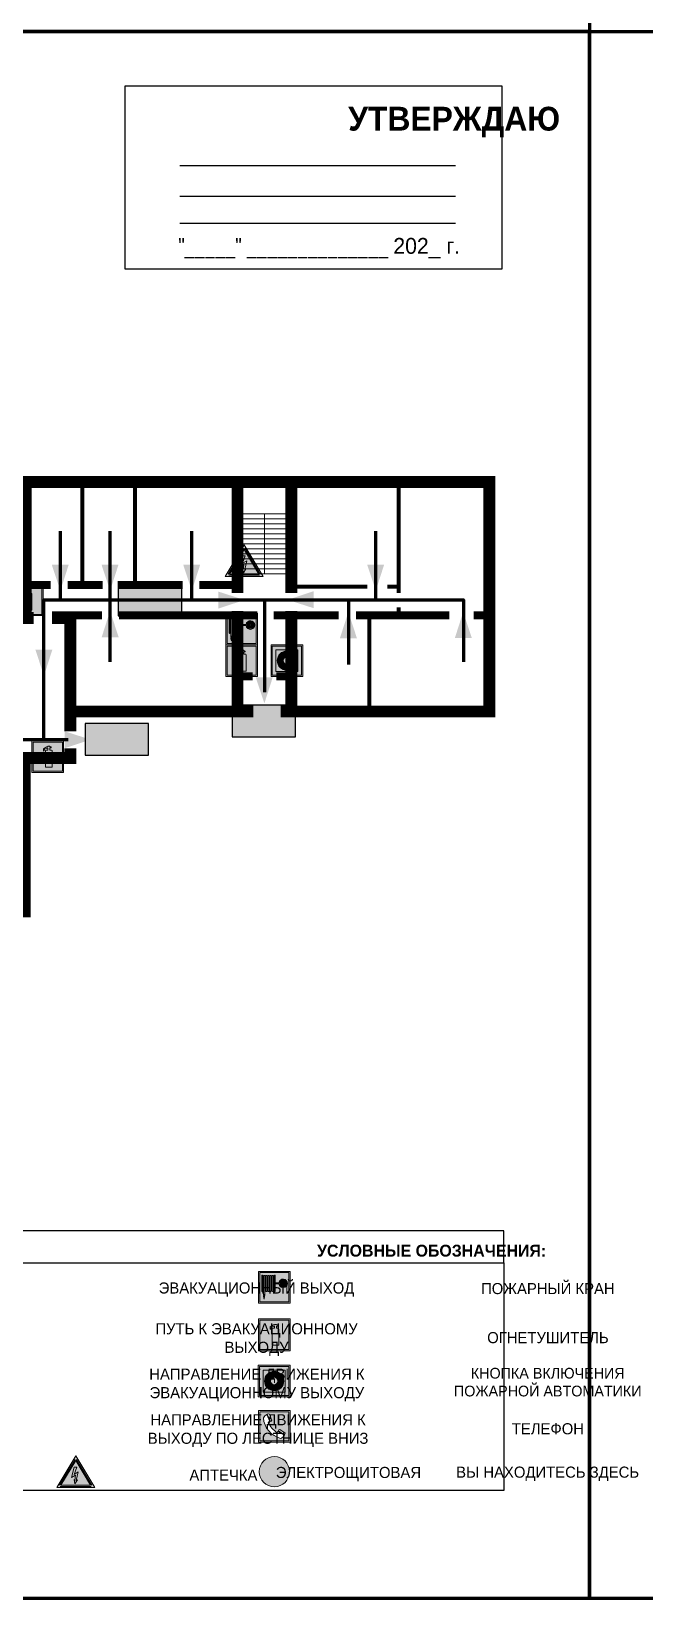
# Model space of a CAD drawing. Header units: millimetres. Extents: x 13810 to 67229, y 12374 to 21950.
# Drawn here: x 20818.3 to 20973, y 18688.5 to 19083.5 of the extents above; entities that cross this region are included whole.
import ezdxf

# ---------------------------------------------------------------- set-up
doc = ezdxf.new("R2010")
doc.units = ezdxf.units.MM
doc.layers.add('План_Штампы', color=7, linetype='Continuous')
doc.styles.add('обычный', font='arial.ttf')

# ---------------------------------------------------------------- blocks, each defined once
blk = doc.blocks.new('A$C3E6D3DDE')
at = {"lineweight": 5}
h = blk.add_hatch(color=40, dxfattribs=at)
h.paths.add_polyline_path([(24.1, 1.45), (16.46, -11.35), (31.74, -11.35)])
h.paths.add_polyline_path([(24.09, -0.46), (30.03, -10.41), (18.14, -10.41)], flags=16)
h.paths.add_polyline_path([(24.54, -3.08), (23.41, -6.02), (25.13, -5.01), (24.33, -8.5), (24.82, -8.27), (23.79, -9.86), (23.4, -8.04), (23.8, -8.43), (24.04, -6.29), (22.39, -7.25), (23.44, -3.08)], flags=0)
h = blk.add_hatch(color=256, dxfattribs=at)
h.paths.add_polyline_path([(24.37, 0.03, 0.567511), (23.82, 0.03), (17.59, -10.4, 0.582454), (17.86, -10.88), (30.32, -10.88, 0.582149), (30.6, -10.4)])
h.paths.add_polyline_path([(24.09, -0.46), (18.14, -10.41), (30.03, -10.41)], flags=16)
h.paths.add_polyline_path([(24.54, -3.08), (23.41, -6.02), (25.13, -5.01), (24.33, -8.5), (24.82, -8.27), (23.79, -9.86), (23.4, -8.04), (23.8, -8.43), (24.04, -6.29), (22.39, -7.25), (23.44, -3.08)], flags=0)
h = blk.add_hatch(color=40, dxfattribs=at)
h.paths.add_polyline_path([(24.09, -0.46), (18.14, -10.41), (30.03, -10.41)])
h.paths.add_polyline_path([(24.82, -8.27), (23.79, -9.86), (23.4, -8.04), (23.8, -8.43), (24.04, -6.29), (22.39, -7.25), (23.44, -3.08), (24.54, -3.08), (23.41, -6.02), (25.13, -5.01), (24.33, -8.5)], flags=16)
at = {"color": 40, "lineweight": 5}
for p, q in [((16.46, -11.35), (24.1, 1.45)), ((24.1, 1.45), (31.74, -11.35))]:
    blk.add_line(p, q, dxfattribs=at)
at = {"lineweight": 5}
for p, q in [((17.59, -10.4), (23.82, 0.03)), ((24.37, 0.03), (30.6, -10.4)), ((18.14, -10.41), (24.09, -0.46)), ((23.44, -3.08), (22.39, -7.25)), ((22.39, -7.25), (24.04, -6.29)), ((23.41, -6.02), (24.54, -3.08)), ((25.13, -5.01), (23.41, -6.02)), ((24.54, -3.08), (23.44, -3.08)), ((24.04, -6.29), (23.8, -8.43)), ((24.09, -0.46), (30.03, -10.41)), ((24.33, -8.5), (25.13, -5.01)), ((17.86, -10.88), (30.32, -10.88)), ((18.14, -10.41), (30.03, -10.41)), ((23.8, -8.43), (23.4, -8.04)), ((23.4, -8.04), (23.79, -9.86)), ((23.79, -9.86), (24.82, -8.27)), ((24.82, -8.27), (24.33, -8.5))]:
    blk.add_line(p, q, dxfattribs=at)
at = {"color": 50, "lineweight": 5}
blk.add_line((31.74, -11.35), (16.46, -11.35), dxfattribs=at)
blk = doc.blocks.new('A$C37112FD5')
at = {"true_color": 0xf5f5ff}
h = blk.add_hatch(color=7, dxfattribs=at)
h.dxf.hatch_style = 1
h.paths.add_polyline_path([(12.8, -7.4), (0, -7.4), (0, -20.2), (12.8, -20.2)])
h.paths.add_polyline_path([(12.29, -7.91), (12.29, -19.69), (0.51, -19.69), (0.51, -7.91)], flags=16)
h.paths.add_polyline_path([(4.98, -9.04, -0.42597), (5.17, -9.22), (5.17, -12.25), (5.17, -15.29, -0.432244), (4.98, -15.47), (4.83, -15.47, -0.42597), (4.64, -15.29), (4.64, -12.25), (4.64, -9.22, -0.432244), (4.83, -9.04)], flags=0)
h.paths.add_polyline_path([(4.28, -9.22), (4.28, -12.25), (4.28, -15.29, -0.432244), (4.09, -15.47), (3.94, -15.47, -0.42597), (3.75, -15.29), (3.75, -12.25), (3.75, -9.22, -0.432244), (3.94, -9.04), (4.09, -9.04, -0.42597)], flags=0)
h.paths.add_polyline_path([(5.72, -9.04), (5.87, -9.04, -0.42597), (6.06, -9.22), (6.06, -12.25), (6.06, -15.29, -0.432244), (5.87, -15.47), (5.72, -15.47, -0.42597), (5.53, -15.29), (5.53, -12.25), (5.53, -9.22, -0.432244)], flags=0)
h.paths.add_polyline_path([(6.42, -8.9), (6.5, -8.9, -0.42597), (6.69, -9.08), (6.69, -12.03), (8.21, -12.03, -15.824349), (8.21, -12.47), (6.69, -12.47), (6.69, -15.42, -0.432244), (6.5, -15.6), (6.42, -15.6)], flags=0)
h.paths.add_polyline_path([(3.39, -9.22), (3.39, -12.25), (3.39, -15.29, -0.432244), (3.2, -15.47), (3.05, -15.47, -0.42597), (2.85, -15.29), (2.85, -12.25), (2.85, -9.22, -0.432244), (3.05, -9.04), (3.2, -9.04, -0.42597)], flags=0)
h.paths.add_polyline_path([(2.5, -9.22), (2.5, -16.71), (1.96, -16.71), (1.96, -9.22, -0.432244), (2.15, -9.04), (2.31, -9.04, -0.42597)], flags=0)
h.paths.add_polyline_path([(1.61, -8.9), (1.61, -15.6), (1.57, -15.6, -0.42597), (1.37, -15.42), (1.37, -12.03), (1.37, -9.09, -0.432244), (1.57, -8.9)], flags=0)
h.paths.add_polyline_path([(9.76, -10.81), (9.76, -12.03), (8.49, -12.03, -0.336371)], flags=0)
h.paths.add_polyline_path([(8.49, -12.47), (9.76, -12.47), (9.76, -13.7, -0.336371)], flags=0)
h.paths.add_polyline_path([(10.11, -10.81, -0.336371), (11.38, -12.03), (10.11, -12.03)], flags=0)
h.paths.add_polyline_path([(10.11, -12.47), (11.38, -12.47, -0.336371), (10.11, -13.7)], flags=0)
h.paths.add_polyline_path([(2.5, -16.84), (2.5, -17.05), (1.97, -17.05), (1.97, -16.84)], flags=0)
h.paths.add_polyline_path([(2.5, -17.24, -0.033778), (2.24, -18.6, -0.033778), (1.97, -17.24)], flags=0)
h = blk.add_hatch(color=242)
h.dxf.hatch_style = 1
h.paths.add_polyline_path([(12.29, -7.91), (0.51, -7.91), (0.51, -19.69), (12.29, -19.69)])
h.paths.add_polyline_path([(6.42, -15.6), (6.42, -8.9), (6.5, -8.9, -0.42597), (6.69, -9.08), (6.69, -12.03), (8.21, -12.03, -15.824349), (8.21, -12.47), (6.69, -12.47), (6.69, -15.42, -0.432244), (6.5, -15.6)], flags=16)
h.paths.add_polyline_path([(5.87, -15.47), (5.72, -15.47, -0.42597), (5.53, -15.29), (5.53, -12.25), (5.53, -9.22, -0.432244), (5.72, -9.04), (5.87, -9.04, -0.42597), (6.06, -9.22), (6.06, -12.25), (6.06, -15.29, -0.432244)], flags=16)
h.paths.add_polyline_path([(4.98, -15.47), (4.83, -15.47, -0.42597), (4.64, -15.29), (4.64, -12.25), (4.64, -9.22, -0.432244), (4.83, -9.04), (4.98, -9.04, -0.42597), (5.17, -9.22), (5.17, -12.25), (5.17, -15.29, -0.432244)], flags=16)
h.paths.add_polyline_path([(4.09, -15.47), (3.94, -15.47, -0.42597), (3.75, -15.29), (3.75, -12.25), (3.75, -9.22, -0.432244), (3.94, -9.04), (4.09, -9.04, -0.42597), (4.28, -9.22), (4.28, -12.25), (4.28, -15.29, -0.432244)], flags=16)
h.paths.add_polyline_path([(3.2, -15.47), (3.05, -15.47, -0.42597), (2.85, -15.29), (2.85, -12.25), (2.85, -9.22, -0.432244), (3.05, -9.04), (3.2, -9.04, -0.42597), (3.39, -9.22), (3.39, -12.25), (3.39, -15.29, -0.432244)], flags=16)
h.paths.add_polyline_path([(2.5, -17.05), (1.97, -17.05), (1.97, -16.84), (2.5, -16.84)], flags=16)
h.paths.add_polyline_path([(2.5, -17.24, -0.033778), (2.24, -18.6, -0.033778), (1.97, -17.24)], flags=16)
h.paths.add_polyline_path([(2.5, -16.71), (1.96, -16.71), (1.96, -9.22, -0.432244), (2.15, -9.04), (2.31, -9.04, -0.42597), (2.5, -9.22)], flags=16)
h.paths.add_polyline_path([(1.61, -15.6), (1.57, -15.6, -0.42597), (1.37, -15.42), (1.37, -12.03), (1.37, -9.09, -0.432244), (1.57, -8.9), (1.61, -8.9)], flags=16)
h.paths.add_polyline_path([(8.49, -12.47), (9.76, -12.47), (9.76, -13.7, -0.336371)], flags=0)
h.paths.add_polyline_path([(10.11, -13.7), (10.11, -12.47), (11.38, -12.47, -0.336371)], flags=0)
h.paths.add_polyline_path([(8.49, -12.03, -0.336371), (9.76, -10.81), (9.76, -12.03)], flags=0)
h.paths.add_polyline_path([(10.11, -12.03), (10.11, -10.81, -0.336371), (11.38, -12.03)], flags=0)
h = blk.add_hatch(color=7, dxfattribs=at)
h.dxf.hatch_style = 1
h.paths.add_polyline_path([(1.61, -8.9), (1.57, -8.9, 0.432244), (1.37, -9.09), (1.37, -12.03), (1.37, -15.42, 0.42597), (1.57, -15.6), (1.61, -15.6)])
h.paths.add_polyline_path([(2.5, -9.22, 0.42597), (2.31, -9.04), (2.15, -9.04, 0.432244), (1.96, -9.22), (1.96, -16.71), (2.5, -16.71)])
h.paths.add_polyline_path([(2.5, -16.84), (1.97, -16.84), (1.97, -17.05), (2.5, -17.05)])
h.paths.add_polyline_path([(2.5, -17.24), (1.97, -17.24, 0.033778), (2.24, -18.6, 0.033778)])
h.paths.add_polyline_path([(3.39, -12.25), (3.39, -9.22, 0.42597), (3.2, -9.04), (3.05, -9.04, 0.432244), (2.85, -9.22), (2.85, -12.25), (2.85, -15.29, 0.42597), (3.05, -15.47), (3.2, -15.47, 0.432244), (3.39, -15.29)])
h.paths.add_polyline_path([(4.28, -12.25), (4.28, -9.22, 0.42597), (4.09, -9.04), (3.94, -9.04, 0.432244), (3.75, -9.22), (3.75, -12.25), (3.75, -15.29, 0.42597), (3.94, -15.47), (4.09, -15.47, 0.432244), (4.28, -15.29)])
h.paths.add_polyline_path([(5.17, -12.25), (5.17, -9.22, 0.42597), (4.98, -9.04), (4.83, -9.04, 0.432244), (4.64, -9.22), (4.64, -12.25), (4.64, -15.29, 0.42597), (4.83, -15.47), (4.98, -15.47, 0.432244), (5.17, -15.29)])
h.paths.add_polyline_path([(6.06, -12.25), (6.06, -9.22, 0.42597), (5.87, -9.04), (5.72, -9.04, 0.432244), (5.53, -9.22), (5.53, -12.25), (5.53, -15.29, 0.42597), (5.72, -15.47), (5.87, -15.47, 0.432244), (6.06, -15.29)])
h.paths.add_polyline_path([(6.69, -12.47), (8.21, -12.47, 15.824349), (8.21, -12.03), (6.69, -12.03), (6.69, -9.08, 0.42597), (6.5, -8.9), (6.42, -8.9), (6.42, -15.6), (6.5, -15.6, 0.432244), (6.69, -15.42)])
h.paths.add_polyline_path([(8.49, -12.47), (9.76, -12.47), (9.76, -13.7, -0.336371)], flags=16)
h.paths.add_polyline_path([(8.49, -12.03, -0.336371), (9.76, -10.81), (9.76, -12.03)], flags=16)
h.paths.add_polyline_path([(10.11, -12.47), (11.38, -12.47, -0.336371), (10.11, -13.7)], flags=16)
h.paths.add_polyline_path([(10.11, -12.03), (10.11, -10.81, -0.336371), (11.38, -12.03)], flags=16)
h = blk.add_hatch(color=242)
h.dxf.hatch_style = 1
h.paths.add_polyline_path([(9.76, -10.81, 0.336371), (8.49, -12.03), (9.76, -12.03)])
h.paths.add_polyline_path([(10.11, -10.81), (10.11, -12.03), (11.38, -12.03, 0.336371)])
h.paths.add_polyline_path([(11.38, -12.47), (10.11, -12.47), (10.11, -13.7, 0.336371)])
h.paths.add_polyline_path([(9.76, -12.47), (8.49, -12.47, 0.336371), (9.76, -13.7)])
at = {"color": 242, "lineweight": 5}
for p, q in [((0, -20.2), (0, -7.4)), ((0, -7.4), (12.8, -7.4)), ((1.37, -12.03), (1.37, -9.08)), ((1.37, -12.03), (1.37, -15.42)), ((1.57, -8.9), (1.61, -8.9)), ((1.61, -8.9), (1.61, -15.6)), ((1.96, -16.71), (1.96, -9.22)), ((2.15, -9.04), (2.31, -9.04)), ((2.5, -16.71), (2.5, -9.22)), ((2.85, -12.25), (2.85, -9.22)), ((2.85, -12.25), (2.85, -15.29)), ((3.05, -9.04), (3.2, -9.04)), ((3.39, -12.25), (3.39, -9.22)), ((3.39, -12.25), (3.39, -15.29)), ((3.75, -12.25), (3.75, -9.22)), ((3.75, -12.25), (3.75, -15.29)), ((3.94, -9.04), (4.09, -9.04)), ((4.28, -12.25), (4.28, -9.22)), ((4.28, -12.25), (4.28, -15.29)), ((4.64, -12.25), (4.64, -9.22)), ((4.64, -12.25), (4.64, -15.29)), ((4.83, -9.04), (4.98, -9.04)), ((5.17, -12.25), (5.17, -9.22)), ((5.17, -12.25), (5.17, -15.29)), ((5.53, -12.25), (5.53, -9.22)), ((5.53, -12.25), (5.53, -15.29)), ((5.72, -9.04), (5.87, -9.04)), ((6.06, -12.25), (6.06, -9.22)), ((6.06, -12.25), (6.06, -15.29)), ((6.42, -8.9), (6.42, -15.6)), ((6.5, -8.9), (6.42, -8.9)), ((6.69, -12.03), (6.69, -9.08)), ((8.21, -12.03), (6.69, -12.03)), ((8.21, -12.47), (6.69, -12.47)), ((6.69, -12.47), (6.69, -15.42)), ((9.76, -12.03), (8.49, -12.03)), ((9.76, -12.47), (8.49, -12.47)), ((9.76, -10.81), (9.76, -12.03)), ((9.76, -12.47), (9.76, -13.7)), ((10.11, -10.81), (10.11, -12.03)), ((11.38, -12.03), (10.11, -12.03)), ((11.38, -12.47), (10.11, -12.47)), ((10.11, -12.47), (10.11, -13.7)), ((12.8, -20.2), (12.8, -7.4)), ((1.57, -15.6), (1.61, -15.6)), ((1.96, -16.71), (2.5, -16.71)), ((1.97, -16.84), (2.5, -16.84)), ((1.97, -17.05), (1.97, -16.84)), ((2.5, -17.05), (1.97, -17.05)), ((1.97, -17.24), (2.5, -17.24)), ((2.5, -16.84), (2.5, -17.05)), ((3.05, -15.47), (3.2, -15.47)), ((3.94, -15.47), (4.09, -15.47)), ((4.83, -15.47), (4.98, -15.47)), ((5.72, -15.47), (5.87, -15.47)), ((6.42, -15.6), (6.5, -15.6)), ((0, -20.2), (12.8, -20.2))]:
    blk.add_line(p, q, dxfattribs=at)
blk.add_lwpolyline([(0.51, -7.91), (12.29, -7.91), (12.29, -19.69), (0.51, -19.69)], close=True, dxfattribs=at)
for centre, radius, start, end in [((1.56, -9.09), 0.182, 87.10267, 180.60715), ((2.15, -9.22), 0.182, 87.10267, 180.60715), ((2.32, -9.22), 0.182, 359.39285, 92.89733), ((3.04, -9.22), 0.182, 87.10267, 180.60715), ((3.21, -9.22), 0.182, 359.39285, 92.89733), ((3.93, -9.22), 0.182, 87.10267, 180.60715), ((4.1, -9.22), 0.182, 359.39285, 92.89733), ((4.82, -9.22), 0.182, 87.10267, 180.60715), ((4.99, -9.22), 0.182, 359.39285, 92.89733), ((5.71, -9.22), 0.182, 87.10267, 180.60715), ((5.88, -9.22), 0.182, 359.39285, 92.89733), ((6.51, -9.09), 0.182, 359.39285, 92.89733), ((9.93, -12.25), 1.74, 187.23185, 172.76815), ((9.93, -12.25), 1.46, 96.99266, 171.35851), ((9.93, -12.25), 1.46, 188.64149, 263.00734), ((9.93, -12.25), 1.46, 8.64149, 83.00734), ((9.93, -12.25), 1.46, 276.99266, 351.35851), ((1.56, -15.42), 0.182, 179.39285, 272.89733), ((12.17, -15.98), 10.27, 187.04098, 194.7793), ((-7.7, -15.98), 10.27, 345.2207, 352.95902), ((3.04, -15.29), 0.182, 179.39285, 272.89733), ((3.21, -15.29), 0.182, 267.10267, 0.60715), ((3.93, -15.29), 0.182, 179.39285, 272.89733), ((4.1, -15.29), 0.182, 267.10267, 0.60715), ((4.82, -15.29), 0.182, 179.39285, 272.89733), ((4.99, -15.29), 0.182, 267.10267, 0.60715), ((5.71, -15.29), 0.182, 179.39285, 272.89733), ((5.88, -15.29), 0.182, 267.10267, 0.60715), ((6.51, -15.42), 0.182, 267.10267, 0.60715)]:
    blk.add_arc(centre, radius, start, end, dxfattribs=at)
blk = doc.blocks.new('A$C7B8C2D5B')
at = {"lineweight": 0}
h = blk.add_hatch(color=5, dxfattribs=at)
h.dxf.hatch_style = 1
h.paths.add_polyline_path([(1.4, -3.02, 1), (-2.11, -3.02, 1)])
at = {"color": 5, "lineweight": 0}
blk.add_circle((-0.36, -3.02), 1.75, dxfattribs=at)
blk = doc.blocks.new('A$C456E1F9C')
at = {"lineweight": 5}
h = blk.add_hatch(color=242, dxfattribs=at)
h.paths.add_polyline_path([(0.51, -1.47), (0.51, -13.26), (12.29, -13.26), (12.29, -1.47)])
h.paths.add_polyline_path([(5.42, -4.95, -0.254479), (4.78, -5.4), (3.52, -2.53, -0.209735), (4.23, -2.4)], flags=16)
h.paths.add_polyline_path([(8.53, -8.6), (10.87, -10.17), (10.54, -10.76), (8.03, -9.13, -0.192251)], flags=16)
h.paths.add_polyline_path([(4.61, -5.49, 0.005518), (3.87, -5.72, 0.128647), (7.49, -10.01, 0.00809), (7.83, -9.33), (10.47, -10.97, -0.16736), (8.99, -12.25, -0.327862), (1.95, -3.95, -0.166952), (3.36, -2.62)], flags=16)
at = {"color": 242, "lineweight": 5}
for p, q in [((0, -13.77), (0, -0.97)), ((12.8, -0.97), (0, -0.97)), ((4.61, -5.49), (3.36, -2.62)), ((3.52, -2.53), (4.78, -5.4)), ((4.23, -2.4), (5.42, -4.95)), ((12.8, -13.77), (12.8, -0.97)), ((7.83, -9.33), (10.47, -10.97)), ((8.03, -9.13), (10.54, -10.76)), ((10.81, -10.12), (8.53, -8.6)), ((10.54, -10.76), (10.8, -10.3)), ((10.8, -10.3), (10.81, -10.12)), ((0, -13.77), (12.8, -13.77))]:
    blk.add_line(p, q, dxfattribs=at)
blk.add_lwpolyline([(0.51, -1.47), (12.29, -1.47), (12.29, -13.26), (0.51, -13.26)], close=True, dxfattribs=at)
for centre, radius, start, end in [((4.59, -5.34), 2.99, 114.28453, 152.19739), ((11.12, -3.31), 9.19, 183.99153, 256.60086), ((4.02, -3.27), 0.891, 76.32839, 123.70924), ((14.98, -39.1), 35.17, 107.14873, 108.41345), ((13.86, -0.94), 11.08, 205.55365, 234.87622), ((4.68, -4.59), 0.824, 276.9621, 334.07228), ((-13.31, 0.8), 23.44, 332.54871, 334.40268), ((8.94, -9.5), 0.989, 114.40924, 157.93883), ((7.87, -9.46), 3, 291.92908, 329.9329)]:
    blk.add_arc(centre, radius, start, end, dxfattribs=at)
blk = doc.blocks.new('A$C54414219')
at = {"true_color": 0xffffff}
h = blk.add_hatch(color=7, dxfattribs=at)
h.paths.add_polyline_path([(2.39, -9.45), (2.39, -18.3), (11.23, -18.3), (11.23, -9.45)], flags=0)
h.paths.add_polyline_path([(10.71, -13.87, -1), (2.92, -13.87, -1)], flags=0)
h.paths.add_polyline_path([(8.3, -13.87, -1), (5.33, -13.87, -1)], flags=0)
h.paths.add_polyline_path([(0.41, -7.47), (0.41, -20.27), (13.21, -20.27), (13.21, -7.47)])
h.paths.add_polyline_path([(0.92, -19.77), (12.71, -19.77), (12.71, -7.98), (0.92, -7.98)], flags=16)
h.paths.add_polyline_path([(11.23, -9.45), (11.23, -18.3), (2.39, -18.3), (2.39, -9.45)], flags=0)
at = {"lineweight": 5}
h = blk.add_hatch(color=242, dxfattribs=at)
h.paths.add_polyline_path([(12.71, -7.98), (0.92, -7.98), (0.92, -19.77), (12.71, -19.77)])
h.paths.add_polyline_path([(11.23, -18.3), (2.39, -18.3), (2.39, -9.45), (11.23, -9.45)], flags=16)
h.paths.add_polyline_path([(10.71, -13.87, -1), (2.92, -13.87, -1)], flags=0)
h.paths.add_polyline_path([(8.3, -13.87, -1), (5.33, -13.87, -1)], flags=0)
at = {"true_color": 0xffffff}
h = blk.add_hatch(color=7, dxfattribs=at)
h.paths.add_polyline_path([(2.39, -9.45), (2.39, -18.3), (11.23, -18.3), (11.23, -9.45)])
h.paths.add_polyline_path([(10.71, -13.87, -1), (2.92, -13.87, -1)], flags=16)
h.paths.add_polyline_path([(8.3, -13.87, -1), (5.33, -13.87, -1)], flags=0)
at = {"lineweight": 5}
h = blk.add_hatch(color=242, dxfattribs=at)
h.paths.add_polyline_path([(2.92, -13.87, 1), (10.71, -13.87, 1)])
h.paths.add_polyline_path([(8.3, -13.87, -1), (5.33, -13.87, -1)], flags=16)
at = {"color": 242, "lineweight": 5}
for p, q in [((0.41, -20.27), (0.41, -7.47)), ((0.41, -7.47), (13.21, -7.47)), ((0.41, -7.47), (13.21, -7.47)), ((13.21, -20.27), (13.21, -7.47)), ((0.41, -20.27), (13.21, -20.27))]:
    blk.add_line(p, q, dxfattribs=at)
for points in [[(0.92, -7.98), (12.71, -7.98), (12.71, -19.77), (0.92, -19.77)], [(2.39, -9.45), (11.23, -9.45), (11.23, -18.3), (2.39, -18.3)]]:
    blk.add_lwpolyline(points, close=True, dxfattribs=at)
for radius in [3.89, 1.49]:
    blk.add_circle((6.81, -13.87), radius, dxfattribs=at)
blk = doc.blocks.new('A$C3AD82952')
at = {"true_color": 0xf5f5ff}
h = blk.add_hatch(color=7, dxfattribs=at)
h.dxf.hatch_style = 1
h.paths.add_polyline_path([(8.21, 8.73, 0.414214), (7.89, 9.05), (7.22, 9.05), (7.22, 9.92), (7.59, 9.92, 1), (7.57, 10.36), (7.22, 10.36), (7.22, 10.6), (6.43, 10.6), (6.43, 10.36), (6.01, 10.36), (4.74, 9.59), (4.74, 8.69), (4.98, 8.73), (4.98, 9.26), (6.12, 9.91), (6.43, 9.91), (6.43, 9.05), (5.76, 9.05, 0.414214), (5.44, 8.73), (5.44, 2.2), (8.21, 2.2)], flags=0)
h.paths.add_polyline_path([(12.8, 12.8), (0, 12.8), (0, 0), (12.8, 0)])
h.paths.add_polyline_path([(0.51, 12.29), (12.29, 12.29), (12.29, 0.51), (0.51, 0.51)], flags=16)
h.paths.add_polyline_path([(4.74, 9.59), (6.01, 10.36), (6.43, 10.36), (6.43, 10.6), (7.22, 10.6), (7.22, 10.36), (7.59, 10.36, -0.94586), (7.59, 9.92), (7.22, 9.92), (7.22, 9.05), (7.89, 9.05, -0.414214), (8.21, 8.73), (8.21, 2.2), (5.44, 2.2), (5.44, 8.73, -0.414214), (5.76, 9.05), (6.43, 9.05), (6.43, 9.91), (6.12, 9.91), (4.98, 9.26), (4.98, 8.73), (4.74, 8.69)], flags=0)
h = blk.add_hatch(color=242)
h.dxf.hatch_style = 1
h.paths.add_polyline_path([(12.29, 12.29), (0.51, 12.29), (0.51, 0.51), (12.29, 0.51)])
h.paths.add_polyline_path([(4.74, 8.69), (4.74, 9.59), (6.01, 10.36), (6.43, 10.36), (6.43, 10.6), (7.22, 10.6), (7.22, 10.36), (7.59, 10.36, -0.94586), (7.59, 9.92), (7.22, 9.92), (7.22, 9.05), (7.89, 9.05, -0.414214), (8.21, 8.73), (8.21, 2.2), (5.44, 2.2), (5.44, 8.73, -0.414214), (5.76, 9.05), (6.43, 9.05), (6.43, 9.91), (6.12, 9.91), (4.98, 9.26), (4.98, 8.73)], flags=16)
h = blk.add_hatch(color=7, dxfattribs=at)
h.dxf.hatch_style = 1
h.paths.add_polyline_path([(8.21, 8.73, 0.414214), (7.89, 9.05), (7.22, 9.05), (7.22, 9.92), (7.59, 9.92, 1), (7.57, 10.36), (7.22, 10.36), (7.22, 10.6), (6.43, 10.6), (6.43, 10.36), (6.01, 10.36), (4.74, 9.59), (4.74, 8.69), (4.98, 8.73), (4.98, 9.26), (6.12, 9.91), (6.43, 9.91), (6.43, 9.05), (5.76, 9.05, 0.414214), (5.44, 8.73), (5.44, 2.2), (8.21, 2.2)])
at = {"color": 242, "lineweight": 5}
for p, q in [((0, 0), (0, 12.8)), ((0, 12.8), (12.8, 12.8)), ((12.8, 0), (12.8, 12.8)), ((6.01, 10.36), (4.74, 9.59)), ((4.74, 9.59), (4.74, 8.69)), ((4.74, 8.69), (4.98, 8.73)), ((4.98, 9.26), (6.12, 9.91)), ((4.98, 8.73), (4.98, 9.26)), ((5.44, 2.2), (5.44, 8.73)), ((5.76, 9.05), (6.43, 9.05)), ((6.01, 10.36), (6.43, 10.36)), ((6.12, 9.91), (6.43, 9.91)), ((7.22, 10.6), (6.43, 10.6)), ((6.43, 10.6), (6.43, 10.36)), ((6.43, 9.91), (6.43, 9.05)), ((7.22, 10.36), (7.22, 10.6)), ((7.59, 10.36), (7.22, 10.36)), ((7.22, 9.05), (7.22, 9.92)), ((7.59, 9.92), (7.22, 9.92)), ((7.89, 9.05), (7.22, 9.05)), ((8.21, 2.2), (8.21, 8.73)), ((0, 0), (12.8, 0)), ((5.44, 2.2), (8.21, 2.2))]:
    blk.add_line(p, q, dxfattribs=at)
blk.add_lwpolyline([(0.51, 12.29), (12.29, 12.29), (12.29, 0.51), (0.51, 0.51)], close=True, dxfattribs=at)
for centre, radius, start, end in [((5.76, 8.73), 0.32, 90, 180), ((7.58, 10.14), 0.223, 273.18746, 86.81254), ((7.89, 8.73), 0.32, 0, 90)]:
    blk.add_arc(centre, radius, start, end, dxfattribs=at)
blk = doc.blocks.new('A$C7B4425F7')
at = {"true_color": 0xffffff}
blk.add_hatch(color=7, dxfattribs=at).paths.add_polyline_path([(0, 0), (-16, 0), (-16, -8), (0, -8)])
h = blk.add_hatch(color=126)
h.paths.add_polyline_path([(-0.2, -0.2), (-15.8, -0.2), (-15.8, -7.8), (-0.2, -7.8)])
h.paths.add_polyline_path([(-11.76, -2.03), (-11.76, -3.66), (-11.17, -3.66, -0.568275), (-11.17, -6.18), (-12.58, -6.18), (-12.58, -2.03)], flags=16)
h.paths.add_polyline_path([(-13.33, -4.12, -0.495768), (-13.59, -6.18), (-15.03, -6.18), (-15.03, -2.03), (-13.59, -2.03, -0.487973)], flags=16)
h.paths.add_polyline_path([(-10.25, -2.03), (-9.48, -2.03), (-9.48, -6.18), (-10.25, -6.18)], flags=16)
h.paths.add_polyline_path([(-13.84, -3.69), (-14.24, -3.69), (-14.24, -3.03), (-13.9, -3.03, -0.692621)], flags=0)
h.paths.add_polyline_path([(-9.15, -2.03), (-8.4, -2.03), (-8.04, -3.07), (-7.68, -2.03), (-6.93, -2.03), (-7.64, -4.1), (-6.93, -6.18), (-7.68, -6.18), (-8.04, -5.14), (-8.4, -6.18), (-9.15, -6.18), (-8.44, -4.1)], flags=16)
h.paths.add_polyline_path([(-11.76, -4.46), (-11.42, -4.46, -0.692621), (-11.36, -5.12), (-11.76, -5.12)], flags=0)
h.paths.add_polyline_path([(-13.9, -5.2), (-14.24, -5.2), (-14.24, -4.55), (-13.84, -4.55, -0.708038)], flags=0)
edge = h.paths.add_edge_path(flags=16)
edge.add_ellipse((-5.51, -4.08), major_axis=(0, 2.05), ratio=0.586184, start_angle=0, end_angle=360)
edge = h.paths.add_edge_path(flags=0)
edge.add_ellipse((-5.51, -4.08), major_axis=(0, 1.14), ratio=0.454828, start_angle=0, end_angle=360)
h.paths.add_polyline_path([(-4.13, -4.96, 0.377264), (-3.48, -4.52, 0.0555), (-3.16, -2.03), (-1.66, -2.03), (-1.66, -4.96), (-0.96, -4.96), (-0.96, -7.01), (-1.75, -7.01), (-1.75, -6.18), (-3.3, -6.18), (-3.3, -7.02), (-4.13, -7.02)], flags=16)
h.paths.add_polyline_path([(-2.73, -2.91), (-2.28, -2.91), (-2.28, -4.96), (-3.05, -4.96, 0.079136)], flags=0)
at = {"color": 126}
blk.add_lwpolyline([(-16, -8), (0, -8), (0, 0), (-16, 0)], close=True, dxfattribs=at)
blk = doc.blocks.new('A$C32E8229D')
at = {"true_color": 0xffffff}
blk.add_hatch(color=7, dxfattribs=at).paths.add_polyline_path([(0, 0), (0, -8), (16, -8), (16, 0)])
h = blk.add_hatch(color=126)
h.paths.add_polyline_path([(0.2, -0.2), (15.8, -0.2), (15.8, -7.8), (0.2, -7.8)])
h.paths.add_polyline_path([(13.49, -2.05), (12.08, -2.05), (11.37, -2.63, 0.162397), (11.29, -2.84), (11.29, -3.63), (10.35, -3.63), (10.35, -4.05), (11.68, -4.05), (11.68, -3.48), (12.26, -4.28), (11.29, -5.1), (11.29, -6.78), (11.85, -6.78), (11.85, -5.44), (12.8, -4.64), (12.8, -5.94), (14.46, -5.94), (14.46, -5.39), (13.45, -5.39), (13.45, -3.97), (12.46, -2.59), (13.15, -2.59), (13.69, -3.34), (14.18, -3)], flags=16)
h.paths.add_polyline_path([(10.74, -1.82, 1), (11.8, -1.82, 1)], flags=16)
h.paths.add_polyline_path([(9.39, -3.59), (5.99, -3.59), (6.56, -3.03), (5.91, -3.03), (5.1, -3.83), (5.91, -4.64), (6.56, -4.64), (5.99, -4.09), (9.39, -4.09)], flags=16)
h.paths.add_polyline_path([(4.29, -1.08), (1.72, -1.08), (1.72, -6.6), (4.29, -6.6)], flags=16)
at = {"color": 126}
blk.add_lwpolyline([(16, -8), (0, -8), (0, 0), (16, 0)], close=True, dxfattribs=at)

msp = doc.modelspace()

# ---------------------------------------------------------------- linework, layer by layer
at = {"color": 2, "lineweight": 100}
for points in [[(20359.05, 19478.54), (20959.05, 19478.54), (20959.05, 19083.54), (20359.05, 19083.54)], [(20359.05, 19083.54), (20959.05, 19083.54), (20959.05, 18688.54), (20359.05, 18688.54)], [(20959.05, 19083.54), (21559.05, 19083.54), (21559.05, 18688.54), (20959.05, 18688.54)]]:
    msp.add_lwpolyline(points, close=True, dxfattribs=at)
for points in [[(20841.99, 19069.78), (20936.99, 19069.78), (20936.99, 19023.58), (20841.99, 19023.58)], [(20793.66, 18773.16), (20937.43, 18773.16), (20937.43, 18781.21), (20793.66, 18781.21)], [(20793.66, 18773.16), (20937.43, 18773.16), (20937.43, 18715.76), (20793.66, 18715.76)]]:
    msp.add_lwpolyline(points, close=True)
for points in [[(20855.74, 19049.74), (20925.27, 19049.74)], [(20855.74, 19041.98), (20925.27, 19041.98)], [(20855.74, 19035.19), (20925.27, 19035.19)]]:
    msp.add_lwpolyline(points)
at = {"lineweight": 100}
for points, const_width in [([(20386.3, 18941.97), (20386.3, 18970.18), (20504.27, 18970.18), (20504.27, 18935.81), (20518.48, 18935.81), (20518.48, 18929.2), (20646.23, 18929.2), (20646.23, 18936.96), (20677.17, 18936.96), (20677.17, 18926.79), (20804.14, 18926.79), (20804.14, 18935.71), (20816.89, 18935.71), (20816.89, 18969.94), (20933.8, 18969.94), (20933.8, 18912.12), (20881.17, 18912.12)], 3), ([(20870.31, 18942.02), (20870.31, 18969.94)], 3), ([(20883.89, 18942.02), (20883.89, 18969.94)], 3), ([(20910.91, 18942.02), (20910.91, 18943.62)], 1), ([(20818.93, 18935.71), (20816.89, 18935.71)], 3), ([(20828.18, 18912.12), (20828.18, 18935.71), (20823.55, 18935.71)], 3), ([(20870.31, 18912.12), (20870.31, 18937.48)], 3), ([(20883.89, 18912.12), (20883.89, 18937.48)], 3), ([(20903.58, 18936.33), (20903.58, 18912.23)], 1), ([(20910.91, 18936.33), (20910.91, 18938.38)], 1), ([(20874.26, 18912.12), (20828.18, 18912.12), (20828.18, 18907.11)], 3), ([(20828.18, 18902.88), (20828.18, 18900.42), (20816.68, 18900.42), (20816.68, 18860.28)], 3)]:
    msp.add_lwpolyline(points, dxfattribs=dict(at, const_width=const_width))
at = {"lineweight": 0}
for points, const_width in [([(20831.18, 18944.37), (20831.18, 18969.55)], 1), ([(20844.48, 18969.55), (20844.48, 18943.99)], 1), ([(20908.05, 18943.62), (20910.91, 18943.62), (20910.91, 18969.4)], 1), ([(20817.49, 18944.01), (20823.18, 18944.01)], 2), ([(20827.5, 18944.01), (20836.33, 18944.01)], 2), ([(20840.06, 18944.01), (20856.47, 18944.01)], 2), ([(20860.67, 18944.01), (20869.85, 18944.01)], 2), ([(20884.17, 18943.62), (20903, 18943.62)], 1), ([(20823.55, 18936.33), (20836.16, 18936.33)], 2), ([(20840.4, 18936.33), (20875.29, 18936.33)], 2), ([(20879.45, 18936.33), (20895.8, 18936.33)], 2), ([(20900.15, 18936.33), (20923.68, 18936.33)], 2), ([(20929.83, 18936.33), (20933.61, 18936.33)], 2), ([(20871.34, 18920.99), (20874.14, 18920.99)], 2), ([(20880.12, 18920.99), (20882.89, 18920.99)], 2)]:
    msp.add_lwpolyline(points, dxfattribs=dict(at, const_width=const_width))
for points in [[(20871.61, 18960.65), (20877.14, 18960.65), (20877.14, 18961.91), (20871.61, 18961.91)], [(20871.61, 18959.39), (20877.14, 18959.39), (20877.14, 18960.65), (20871.61, 18960.65)], [(20877.14, 18960.65), (20882.66, 18960.65), (20882.66, 18961.91), (20877.14, 18961.91)], [(20877.14, 18959.39), (20882.66, 18959.39), (20882.66, 18960.65), (20877.14, 18960.65)], [(20871.61, 18958.13), (20877.14, 18958.13), (20877.14, 18959.39), (20871.61, 18959.39)], [(20871.61, 18956.87), (20877.14, 18956.87), (20877.14, 18958.13), (20871.61, 18958.13)], [(20871.61, 18955.61), (20877.14, 18955.61), (20877.14, 18956.87), (20871.61, 18956.87)], [(20877.14, 18958.13), (20882.66, 18958.13), (20882.66, 18959.39), (20877.14, 18959.39)], [(20877.14, 18956.87), (20882.66, 18956.87), (20882.66, 18958.13), (20877.14, 18958.13)], [(20877.14, 18955.61), (20882.66, 18955.61), (20882.66, 18956.87), (20877.14, 18956.87)], [(20871.61, 18954.35), (20877.14, 18954.35), (20877.14, 18955.61), (20871.61, 18955.61)], [(20871.61, 18953.1), (20877.14, 18953.1), (20877.14, 18954.35), (20871.61, 18954.35)], [(20871.61, 18951.84), (20877.14, 18951.84), (20877.14, 18953.1), (20871.61, 18953.1)], [(20877.14, 18954.35), (20882.66, 18954.35), (20882.66, 18955.61), (20877.14, 18955.61)], [(20877.14, 18953.1), (20882.66, 18953.1), (20882.66, 18954.35), (20877.14, 18954.35)], [(20877.14, 18951.84), (20882.66, 18951.84), (20882.66, 18953.1), (20877.14, 18953.1)], [(20871.61, 18950.58), (20877.14, 18950.58), (20877.14, 18951.84), (20871.61, 18951.84)], [(20871.61, 18949.32), (20877.14, 18949.32), (20877.14, 18950.58), (20871.61, 18950.58)], [(20871.61, 18948.06), (20877.14, 18948.06), (20877.14, 18949.32), (20871.61, 18949.32)], [(20877.14, 18950.58), (20882.66, 18950.58), (20882.66, 18951.84), (20877.14, 18951.84)], [(20877.14, 18949.32), (20882.66, 18949.32), (20882.66, 18950.58), (20877.14, 18950.58)], [(20877.14, 18948.06), (20882.66, 18948.06), (20882.66, 18949.32), (20877.14, 18949.32)], [(20871.61, 18946.8), (20877.14, 18946.8), (20877.14, 18948.06), (20871.61, 18948.06)], [(20877.14, 18946.8), (20882.66, 18946.8), (20882.66, 18948.06), (20877.14, 18948.06)]]:
    msp.add_lwpolyline(points, close=True, dxfattribs=at)
at = {"color": 126, "lineweight": 100, "true_color": 0x008754}
for points in [[(20825.65, 18940.27), (20825.65, 18957.61)], [(20838.2, 18924.64), (20838.2, 18957.61)], [(20858.8, 18940.27), (20858.8, 18957.61)], [(20905.18, 18940.27), (20905.18, 18957.61)], [(20821.5, 18905.08), (20821.5, 18940.27), (20898.26, 18940.27), (20898.26, 18923.93)], [(20877.2, 18916.97), (20877.2, 18940.27)], [(20898.26, 18940.27), (20927.25, 18940.27), (20927.25, 18924.61)], [(20394.41, 18939.97), (20498.37, 18939.97), (20498.37, 18906.25), (20496.16, 18906.25), (20512.15, 18906.25), (20512.15, 18894.05), (20812.09, 18894.05), (20812.09, 18905.08), (20827.63, 18905.08)]]:
    msp.add_lwpolyline(points, dxfattribs=at)
at = {"layer": 'План_Штампы', "color": 126, "true_color": 0x008754}
for points in [[(20823.47, 18949.17), (20827.76, 18949.16), (20825.64, 18942.58)], [(20836.02, 18949.17), (20840.31, 18949.16), (20838.19, 18942.58)], [(20856.61, 18949.17), (20860.91, 18949.16), (20858.79, 18942.58)], [(20903, 18949.17), (20907.29, 18949.16), (20905.17, 18942.58)], [(20865.46, 18938.05), (20865.47, 18942.35), (20872.06, 18940.23)], [(20889.53, 18942.45), (20889.53, 18938.16), (20882.94, 18940.27)], [(20840.35, 18930.85), (20836.06, 18930.86), (20838.18, 18937.44)], [(20900.42, 18930.6), (20896.13, 18930.6), (20898.25, 18937.19)], [(20929.4, 18930.62), (20925.1, 18930.62), (20927.22, 18937.21)], [(20819.34, 18927.73), (20823.63, 18927.73), (20821.51, 18921.14)], [(20874.91, 18920.76), (20879.2, 18920.76), (20877.08, 18914.17)], [(20826.69, 18902.86), (20826.69, 18907.15), (20833.28, 18905.04)]]:
    msp.add_solid(points, dxfattribs=at)

# ---------------------------------------------------------------- block references
for name, p, xscale, yscale, zscale in [('A$C3E6D3DDE', (20856.92, 18953.25), 0.625, 0.625, 0.625), ('A$C3AD82952', (20813.31, 18936.29), 0.625, 0.625, 0.625), ('A$C37112FD5', (20867.36, 18941.57), 0.6249984004534781, 0.6249984004534781, 0.6249984004534781), ('A$C3AD82952', (20867.36, 18920.94), 0.625, 0.625, 0.625), ('A$C54414219', (20878.51, 18933.61), 0.625, 0.625, 0.625), ('A$C3AD82952', (20818.47, 18896.73), 0.625, 0.625, 0.625), ('A$C37112FD5', (20875.61, 18775.65), 0.6249984004534781, 0.6249984004534781, 0.6249984004534781), ('A$C3AD82952', (20875.61, 18751.04), 0.625, 0.625, 0.625), ('A$C54414219', (20875.3, 18752.06), 0.625, 0.625, 0.625), ('A$C456E1F9C', (20875.61, 18736.58), 0.625, 0.625, 0.625), ('A$C3E6D3DDE', (20814.46, 18723.63), 0.625, 0.625, 0.625), ('A$C7B8C2D5B', (20880.39, 18727.12), 2.177419353276491, 2.177419353276491, 2.177419353276491)]:
    msp.add_blockref(name, p, dxfattribs=dict(xscale=xscale, yscale=yscale, zscale=zscale))
at = {"layer": 'План_Штампы', "color": 126, "true_color": 0x008754, "xscale": -1}
msp.add_blockref('A$C32E8229D', (20856.24, 18944.22), dxfattribs=at)
at = {"layer": 'План_Штампы'}
for p in [(20884.95, 18913.71), (20847.89, 18909.14)]:
    msp.add_blockref('A$C7B4425F7', p, dxfattribs=at)

# ---------------------------------------------------------------- texts
at = {"lineweight": 0, "attachment_point": 5, "style": 'обычный'}
for s, insert, char_height, width in [('\\pi-18,l18,t18;{\\fProxima Nova Rg|b1|i0|c204|p2;УТВЕРЖДАЮ\\H1.1997x; }', (20924.93, 19060.66), 6, 126.6484), ('{\\fArial Narrow|b0|i0|c204|p34;"_____" ______________ \\fProxima Nova Rg|b0|i0|c204|p2;202_ г. }', (20890.9, 19028.9), 4, 78.6503), ('{\\fProxima Nova Rg|b1|i0|c204|p2;УСЛОВНЫЕ ОБОЗНАЧЕНИЯ:\\H1.1997x; }', (20919.25, 18776.22), 3, 175.1736), ('\\pi-8.4,l8.4,t8.4;{\\fProxima Nova Rg|b0|i0|c204|p2;ЭВАКУАЦИОННЫЙ ВЫХОД\\H1.6404x; }', (20875.1, 18766.43), 2.8, 126.6484), ('\\pi-8.4,l8.4,t8.4;{\\fProxima Nova Rg|b0|i0|c204|p2;ПОЖАРНЫЙ КРАН\\H1.6404x; }', (20948.56, 18766.67), 2.8, 126.6484), ('\\pi-8.4,l8.4,t8.4;{\\fProxima Nova Rg|b0|i0|c204|p2;ПУТЬ К ЭВАКУАЦИОННОМУ \\PВЫХОДУ }', (20875.11, 18753.82), 2.8, 126.6484), ('\\pi-8.4,l8.4,t8.4;{\\fProxima Nova Rg|b0|i0|c204|p2;ОГНЕТУШИТЕЛЬ\\H1.1997x; }', (20948.58, 18754.31), 2.8, 126.6484), ('\\pi-8.1,l8.1,t8.1;{\\fProxima Nova Rg|b0|i0|c204|p2;КНОПКА ВКЛЮЧЕНИЯ\\PПОЖАРНОЙ АВТОМАТИКИ}', (20948.53, 18743.09), 2.7, 126.6484), ('\\pi-8.4,l8.4,t8.4;{\\fProxima Nova Rg|b0|i0|c204|p2;НАПРАВЛЕНИЕ ДВИЖЕНИЯ К \\PЭВАКУАЦИОННОМУ ВЫХОДУ}', (20875.2, 18742.38), 2.8, 126.6484), ('\\pi-8.4,l8.4,t8.4;{\\fProxima Nova Rg|b0|i0|c204|p2;НАПРАВЛЕНИЕ ДВИЖЕНИЯ К \\PВЫХОДУ ПО ЛЕСТНИЦЕ ВНИЗ}', (20875.49, 18730.89), 2.8, 126.6484), ('\\pi-8.4,l8.4,t8.4;{\\fProxima Nova Rg|b0|i0|c204|p2;ТЕЛЕФОН\\H1.1997x; }', (20948.57, 18731.34), 2.8, 126.6484), ('\\pi-8.4,l8.4,t8.4;{\\fProxima Nova Rg|b0|i0|c204|p2;АПТЕЧКА\\H1.1667x; }', (20866.76, 18719.67), 2.8, 126.6484), ('\\pi-8.4,l8.4,t8.4;{\\fProxima Nova Rg|b0|i0|c204|p2;ЭЛЕКТРОЩИТОВАЯ\\H1.1997x; }', (20898.28, 18719.94), 2.8, 126.6484), ('\\pi-8.4,l8.4,t8.4;{\\fProxima Nova Rg|b0|i0|c204|p2;ВЫ НАХОДИТЕСЬ ЗДЕСЬ\\H1.1997x; }', (20948.5, 18720.02), 2.8, 126.6484)]:
    msp.add_mtext(s, dxfattribs=dict(at, insert=insert, char_height=char_height, width=width))

doc.saveas('drawing.dxf')
